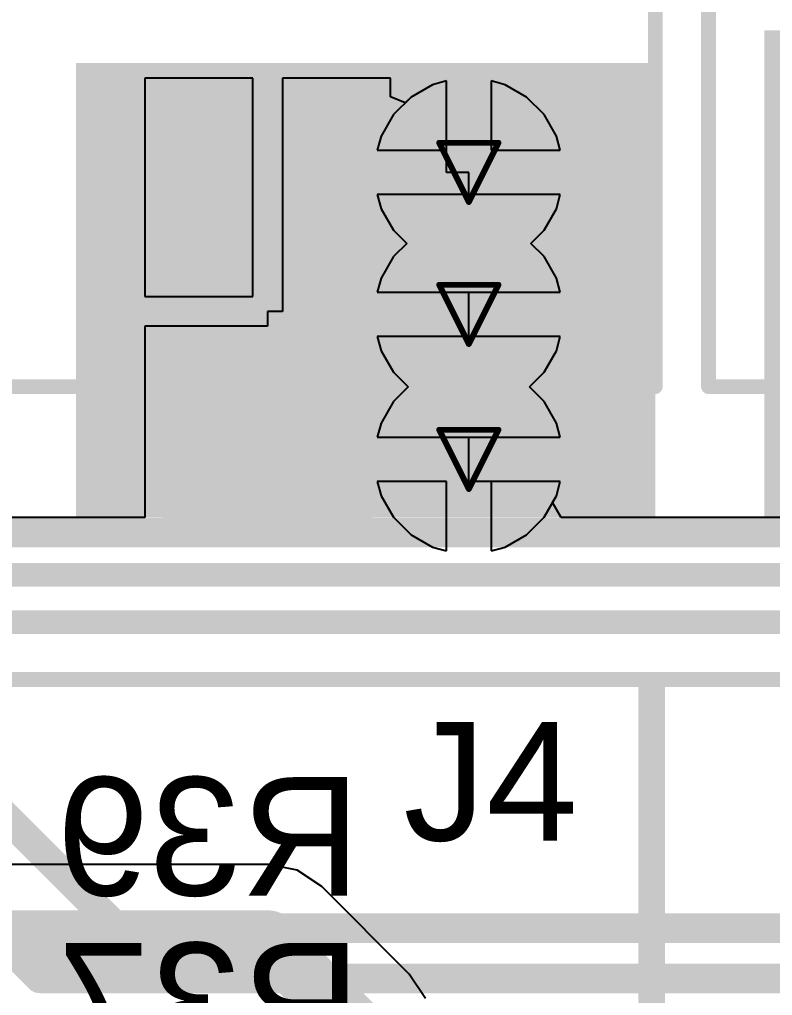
# Model space of a CAD drawing. Header units: inches. Extents: x -21 to 276, y -5 to 220.
# Drawn here: x 35.77 to 42.23, y 5.02 to 13.4 of the extents above; entities that cross this region are included whole.
import ezdxf

# ---------------------------------------------------------------- set-up
doc = ezdxf.new("R2010")
doc.units = ezdxf.units.IN
for name, color, linetype in [('Bottom Layer', 5, 'Continuous'), ('Bottom Overlay', 54, 'Continuous'), ('Bottom Solder', 6, 'Continuous'), ('Drill Drawing', 1, 'Continuous'), ('Ground', 16, 'Continuous'), ('Power + Signal', 76, 'Continuous'), ('Top Layer', 1, 'Continuous'), ('Top Overlay', 2, 'Continuous'), ('Top Paste', 8, 'Continuous'), ('Top Solder', 216, 'Continuous'), ('Via Holes', 16, 'Continuous')]:
    doc.layers.add(name, color=color, linetype=linetype)
doc.styles.add('Arial', font='', dxfattribs={"height": 0.2})
doc.styles.get('Arial').set_extended_font_data('Arial')

# ---------------------------------------------------------------- blocks, each defined once
blk = doc.blocks.new('DB128L_5_08_3P_BK_S_138')
at = {"layer": 'Top Overlay'}
for points in [[(-7.6708, -5.08, 0.127, 0.127, 0), (-7.6708, 5.1308, 0.127, 0.127, 0)], [(-7.6708, 5.1308, 0.127, 0.127, 0), (7.6708, 5.1308, 0.127, 0.127, 0)]]:
    blk.add_lwpolyline(points, format="xyseb", dxfattribs=at)
blk.add_lwpolyline([(-7.7025, 5.1308, 0.0635, 0.0635, 1), (-7.6391, 5.1308, 0.0635, 0.0635, 1)], format="xyseb", close=True, dxfattribs=at)
blk.add_lwpolyline([(-7.7025, 5.1308, 0.0635, 0.0635, 1), (-7.6391, 5.1308, 0.0635, 0.0635, 1)], format="xyseb", close=True, dxfattribs=at)
blk = doc.blocks.new('DB128L_5_08_3P_BK_S_139')
at = {"layer": 'Top Overlay'}
for points in [[(-7.6708, 5.1308, 0.127, 0.127, 0), (7.6708, 5.1308, 0.127, 0.127, 0)], [(7.6708, -5.08, 0.127, 0.127, 0), (7.6708, 5.1308, 0.127, 0.127, 0)]]:
    blk.add_lwpolyline(points, format="xyseb", dxfattribs=at)
blk.add_lwpolyline([(7.6391, 5.1308, 0.0635, 0.0635, 1), (7.7025, 5.1308, 0.0635, 0.0635, 1)], format="xyseb", close=True, dxfattribs=at)
blk.add_lwpolyline([(7.6391, 5.1308, 0.0635, 0.0635, 1), (7.7025, 5.1308, 0.0635, 0.0635, 1)], format="xyseb", close=True, dxfattribs=at)
blk = doc.blocks.new('RVT1H680M0607_215')
at = {"layer": 'Top Overlay'}
for points in [[(3.3452, -3.3274, 0.127, 0.127, 0), (3.3452, -1.1684, 0.127, 0.127, 0)], [(3.3452, -3.3274, 0.127, 0.127, 0), (-1.811, -3.3274, 0.127, 0.127, 0)]]:
    blk.add_lwpolyline(points, format="xyseb", dxfattribs=at)
blk.add_lwpolyline([(3.3135, -3.3274, 0.0635, 0.0635, 1), (3.377, -3.3274, 0.0635, 0.0635, 1)], format="xyseb", close=True, dxfattribs=at)
blk.add_lwpolyline([(3.3135, -3.3274, 0.0635, 0.0635, 1), (3.377, -3.3274, 0.0635, 0.0635, 1)], format="xyseb", close=True, dxfattribs=at)
blk = doc.blocks.new('RVT1H680M0607_216')
at = {"layer": 'Top Layer'}
blk.add_hatch(color=1, dxfattribs=at).paths.add_polyline_path([(0.95, 0.8), (4.45, 0.8), (4.45, -0.8), (0.95, -0.8)])
at = {"layer": 'Top Paste'}
blk.add_hatch(color=8, dxfattribs=at).paths.add_polyline_path([(0.95, 0.8), (4.45, 0.8), (4.45, -0.8), (0.95, -0.8)])
at = {"layer": 'Top Solder'}
blk.add_hatch(color=216, dxfattribs=at).paths.add_polyline_path([(0.8484, 0.9016), (4.5516, 0.9016), (4.5516, -0.9016), (0.8484, -0.9016)])
at = {"layer": 'Top Overlay'}
for points in [[(3.3452, 3.3274, 0.127, 0.127, 0), (-1.811, 3.3274, 0.127, 0.127, 0)], [(3.3452, 1.1684, 0.127, 0.127, 0), (3.3452, 3.3274, 0.127, 0.127, 0)], [(3.3452, -3.3274, 0.127, 0.127, 0), (3.3452, -1.1684, 0.127, 0.127, 0)]]:
    blk.add_lwpolyline(points, format="xyseb", dxfattribs=at)
for points in [[(3.3135, 3.3274, 0.0635, 0.0635, 1), (3.377, 3.3274, 0.0635, 0.0635, 1)], [(3.3135, 3.3274, 0.0635, 0.0635, 1), (3.377, 3.3274, 0.0635, 0.0635, 1)], [(3.3135, 1.1684, 0.0635, 0.0635, 1), (3.377, 1.1684, 0.0635, 0.0635, 1)], [(3.3135, -1.1684, 0.0635, 0.0635, 1), (3.377, -1.1684, 0.0635, 0.0635, 1)]]:
    blk.add_lwpolyline(points, format="xyseb", close=True, dxfattribs=at)

msp = doc.modelspace()

# ---------------------------------------------------------------- hatches: boundary and pattern name
at = {"layer": 'Bottom Layer'}
h = msp.add_hatch(color=5, dxfattribs=at)
edge = h.paths.add_edge_path()
edge.add_arc((39.6276, 12.0898), 0.3, 0, 360)
h = msp.add_hatch(color=5, dxfattribs=at)
edge = h.paths.add_edge_path()
edge.add_arc((39.6276, 10.8706), 0.3, 0, 360)
h = msp.add_hatch(color=5, dxfattribs=at)
edge = h.paths.add_edge_path()
edge.add_arc((39.6276, 9.626), 0.3, 0, 360)
at = {"layer": 'Bottom Solder'}
h = msp.add_hatch(color=6, dxfattribs=at)
edge = h.paths.add_edge_path()
edge.add_arc((39.6276, 12.0898), 0.4016, 0, 360)
h = msp.add_hatch(color=6, dxfattribs=at)
edge = h.paths.add_edge_path()
edge.add_arc((39.6276, 10.8706), 0.4016, 0, 360)
h = msp.add_hatch(color=6, dxfattribs=at)
edge = h.paths.add_edge_path()
edge.add_arc((39.6276, 9.626), 0.4016, 0, 360)
at = {"layer": 'Ground'}
h = msp.add_hatch(color=16, dxfattribs=at)
edge = h.paths.add_edge_path()
edge.add_arc((39.6276, 12.0898), 0.3, 0, 360)
h = msp.add_hatch(color=16, dxfattribs=at)
edge = h.paths.add_edge_path()
edge.add_arc((39.6276, 10.8706), 0.3, 0, 360)
h = msp.add_hatch(color=16, dxfattribs=at)
edge = h.paths.add_edge_path()
edge.add_arc((39.6276, 9.626), 0.3, 0, 360)
at = {"layer": 'Power + Signal'}
h = msp.add_hatch(color=76, dxfattribs=at)
edge = h.paths.add_edge_path()
edge.add_arc((39.6276, 12.0898), 0.3, 0, 360)
h = msp.add_hatch(color=76, dxfattribs=at)
edge = h.paths.add_edge_path()
edge.add_arc((39.6276, 10.8706), 0.3, 0, 360)
h = msp.add_hatch(color=76, dxfattribs=at)
edge = h.paths.add_edge_path()
edge.add_arc((39.6276, 9.626), 0.3, 0, 360)
at = {"layer": 'Top Layer'}
for points in [[(46.5074, 13.3096), (42.164, 13.3096), (42.164, 9.1281), (46.5074, 9.1281)], [(36.256, 9.1281), (41.2278, 9.1281), (41.2278, 13.0302), (36.256, 13.0302)]]:
    msp.add_hatch(color=1, dxfattribs=at).paths.add_polyline_path(points)
h = msp.add_hatch(color=1, dxfattribs=at)
edge = h.paths.add_edge_path()
edge.add_arc((39.6276, 12.0898), 0.3, 0, 360)
h = msp.add_hatch(color=1, dxfattribs=at)
edge = h.paths.add_edge_path()
edge.add_arc((39.6276, 10.8706), 0.3, 0, 360)
h = msp.add_hatch(color=1, dxfattribs=at)
edge = h.paths.add_edge_path()
edge.add_arc((39.6276, 9.626), 0.3, 0, 360)
at = {"layer": 'Top Solder'}
h = msp.add_hatch(color=216, dxfattribs=at)
edge = h.paths.add_edge_path()
edge.add_arc((39.6276, 12.0898), 0.4016, 0, 360)
h = msp.add_hatch(color=216, dxfattribs=at)
edge = h.paths.add_edge_path()
edge.add_arc((39.6276, 10.8706), 0.4016, 0, 360)
h = msp.add_hatch(color=216, dxfattribs=at)
edge = h.paths.add_edge_path()
edge.add_arc((39.6276, 9.626), 0.4016, 0, 360)
at = {"layer": 'Via Holes'}
h = msp.add_hatch(color=7, dxfattribs=at)
edge = h.paths.add_edge_path()
edge.add_arc((39.6276, 12.0898), 0.15, 0, 360)
h = msp.add_hatch(color=7, dxfattribs=at)
edge = h.paths.add_edge_path()
edge.add_arc((39.6276, 10.8706), 0.15, 0, 360)
h = msp.add_hatch(color=7, dxfattribs=at)
edge = h.paths.add_edge_path()
edge.add_arc((39.6276, 9.626), 0.15, 0, 360)

# ---------------------------------------------------------------- linework, layer by layer
at = {"layer": 'Bottom Layer'}
for p, q in [((39.3157, 12.8427), (39.1315, 12.7364)), ((39.4371, 12.8753), (39.3157, 12.8427)), ((39.4371, 12.2803), (39.4371, 12.8753)), ((39.9395, 12.8427), (39.8181, 12.8753)), ((39.8181, 12.8753), (39.8181, 12.2803)), ((40.1237, 12.7364), (39.9395, 12.8427)), ((39.1315, 12.7364), (38.981, 12.5859)), ((40.2741, 12.5859), (40.1237, 12.7364)), ((38.981, 12.5859), (38.8746, 12.4017)), ((40.3805, 12.4017), (40.2741, 12.5859)), ((38.8746, 12.4017), (38.8421, 12.2803)), ((40.413, 12.2803), (40.3805, 12.4017)), ((38.8421, 12.2803), (39.4371, 12.2803)), ((39.8181, 12.2803), (40.413, 12.2803)), ((40.413, 11.8993), (38.8421, 11.8993)), ((38.8421, 11.8993), (38.8746, 11.7779)), ((40.3805, 11.7779), (40.413, 11.8993)), ((38.8746, 11.7779), (38.981, 11.5937)), ((40.2741, 11.5937), (40.3805, 11.7779)), ((38.981, 11.5937), (39.0945, 11.4802)), ((40.1607, 11.4802), (40.2741, 11.5937)), ((39.0945, 11.4802), (38.981, 11.3667)), ((40.2741, 11.3667), (40.1607, 11.4802)), ((38.981, 11.3667), (38.8746, 11.1825)), ((40.3805, 11.1825), (40.2741, 11.3667)), ((38.8746, 11.1825), (38.8421, 11.0611)), ((40.413, 11.0611), (40.3805, 11.1825)), ((38.8421, 11.0611), (40.413, 11.0611)), ((40.413, 10.6801), (38.8421, 10.6801)), ((38.8421, 10.6801), (38.8746, 10.5587)), ((40.3805, 10.5587), (40.413, 10.6801)), ((38.8746, 10.5587), (38.981, 10.3745)), ((40.2741, 10.3745), (40.3805, 10.5587)), ((38.981, 10.3745), (39.1072, 10.2483)), ((40.148, 10.2483), (40.2741, 10.3745)), ((39.1072, 10.2483), (38.981, 10.1221)), ((40.2741, 10.1221), (40.148, 10.2483)), ((38.981, 10.1221), (38.8746, 9.9379)), ((40.3805, 9.9379), (40.2741, 10.1221)), ((38.8746, 9.9379), (38.8421, 9.8165)), ((40.413, 9.8165), (40.3805, 9.9379)), ((38.8421, 9.8165), (40.413, 9.8165)), ((39.4371, 9.4355), (38.8421, 9.4355)), ((38.8421, 9.4355), (38.8746, 9.3141)), ((39.4371, 8.8405), (39.4371, 9.4355)), ((40.413, 9.4355), (39.8181, 9.4355)), ((39.8181, 9.4355), (39.8181, 8.8405)), ((40.3805, 9.3141), (40.413, 9.4355)), ((38.8746, 9.3141), (38.981, 9.1299)), ((40.2741, 9.1299), (40.3805, 9.3141)), ((38.981, 9.1299), (39.1315, 8.9794)), ((40.1237, 8.9794), (40.2741, 9.1299)), ((39.1315, 8.9794), (39.3157, 8.8731)), ((39.9395, 8.8731), (40.1237, 8.9794)), ((39.3157, 8.8731), (39.4371, 8.8405)), ((39.8181, 8.8405), (39.9395, 8.8731)), ((37.9075, 6.1479), (35.4387, 6.1479)), ((38.1553, 6.0987), (37.9075, 6.1479)), ((38.3653, 5.9583), (38.1553, 6.0987)), ((39.1156, 5.208), (38.3653, 5.9583)), ((39.2559, 4.998), (39.1156, 5.208))]:
    msp.add_line(p, q, dxfattribs=at)
for points in [[(39.6276, 10.8706, 0.381, 0.381, 0), (39.6276, 12.0898, 0.381, 0.381, 0)], [(39.6276, 9.626, 0.381, 0.381, 0), (39.6276, 10.8706, 0.381, 0.381, 0)], [(34.7402, 5.5005, 0.508, 0.508, 0), (37.9075, 5.5005, 0.508, 0.508, 0)], [(37.9075, 5.5005, 0.508, 0.508, 0), (38.6578, 4.7502, 0.508, 0.508, 0)]]:
    msp.add_lwpolyline(points, format="xyseb", dxfattribs=at)
for points in [[(39.5323, 12.0898, 0.1905, 0.1905, 1), (39.7228, 12.0898, 0.1905, 0.1905, 1)], [(39.5323, 10.8706, 0.1905, 0.1905, 1), (39.7228, 10.8706, 0.1905, 0.1905, 1)], [(39.5323, 10.8706, 0.1905, 0.1905, 1), (39.7228, 10.8706, 0.1905, 0.1905, 1)], [(39.5323, 9.626, 0.1905, 0.1905, 1), (39.7228, 9.626, 0.1905, 0.1905, 1)], [(37.7805, 5.5005, 0.254, 0.254, 1), (38.0345, 5.5005, 0.254, 0.254, 1)], [(37.7805, 5.5005, 0.254, 0.254, 1), (38.0345, 5.5005, 0.254, 0.254, 1)]]:
    msp.add_lwpolyline(points, format="xyseb", close=True, dxfattribs=at)
at = {"layer": 'Drill Drawing'}
for points in [[(39.3736, 12.3438, 0.0508, 0.0508, 0), (39.8816, 12.3438, 0.0508, 0.0508, 0)], [(39.3736, 12.3438, 0.0508, 0.0508, 0), (39.6276, 11.8358, 0.0508, 0.0508, 0)], [(39.6276, 11.8358, 0.0508, 0.0508, 0), (39.8816, 12.3438, 0.0508, 0.0508, 0)], [(39.3736, 11.1246, 0.0508, 0.0508, 0), (39.8816, 11.1246, 0.0508, 0.0508, 0)], [(39.3736, 11.1246, 0.0508, 0.0508, 0), (39.6276, 10.6166, 0.0508, 0.0508, 0)], [(39.6276, 10.6166, 0.0508, 0.0508, 0), (39.8816, 11.1246, 0.0508, 0.0508, 0)], [(39.3736, 9.88, 0.0508, 0.0508, 0), (39.8816, 9.88, 0.0508, 0.0508, 0)], [(39.3736, 9.88, 0.0508, 0.0508, 0), (39.6276, 9.372, 0.0508, 0.0508, 0)], [(39.6276, 9.372, 0.0508, 0.0508, 0), (39.8816, 9.88, 0.0508, 0.0508, 0)]]:
    msp.add_lwpolyline(points, format="xyseb", dxfattribs=at)
for points in [[(39.3609, 12.3438, 0.0254, 0.0254, 1), (39.3863, 12.3438, 0.0254, 0.0254, 1)], [(39.3609, 12.3438, 0.0254, 0.0254, 1), (39.3863, 12.3438, 0.0254, 0.0254, 1)], [(39.8689, 12.3438, 0.0254, 0.0254, 1), (39.8943, 12.3438, 0.0254, 0.0254, 1)], [(39.8689, 12.3438, 0.0254, 0.0254, 1), (39.8943, 12.3438, 0.0254, 0.0254, 1)], [(39.6149, 11.8358, 0.0254, 0.0254, 1), (39.6403, 11.8358, 0.0254, 0.0254, 1)], [(39.6149, 11.8358, 0.0254, 0.0254, 1), (39.6403, 11.8358, 0.0254, 0.0254, 1)], [(39.3609, 11.1246, 0.0254, 0.0254, 1), (39.3863, 11.1246, 0.0254, 0.0254, 1)], [(39.3609, 11.1246, 0.0254, 0.0254, 1), (39.3863, 11.1246, 0.0254, 0.0254, 1)], [(39.8689, 11.1246, 0.0254, 0.0254, 1), (39.8943, 11.1246, 0.0254, 0.0254, 1)], [(39.8689, 11.1246, 0.0254, 0.0254, 1), (39.8943, 11.1246, 0.0254, 0.0254, 1)], [(39.6149, 10.6166, 0.0254, 0.0254, 1), (39.6403, 10.6166, 0.0254, 0.0254, 1)], [(39.6149, 10.6166, 0.0254, 0.0254, 1), (39.6403, 10.6166, 0.0254, 0.0254, 1)], [(39.3609, 9.88, 0.0254, 0.0254, 1), (39.3863, 9.88, 0.0254, 0.0254, 1)], [(39.3609, 9.88, 0.0254, 0.0254, 1), (39.3863, 9.88, 0.0254, 0.0254, 1)], [(39.8689, 9.88, 0.0254, 0.0254, 1), (39.8943, 9.88, 0.0254, 0.0254, 1)], [(39.8689, 9.88, 0.0254, 0.0254, 1), (39.8943, 9.88, 0.0254, 0.0254, 1)], [(39.6149, 9.372, 0.0254, 0.0254, 1), (39.6403, 9.372, 0.0254, 0.0254, 1)], [(39.6149, 9.372, 0.0254, 0.0254, 1), (39.6403, 9.372, 0.0254, 0.0254, 1)]]:
    msp.add_lwpolyline(points, format="xyseb", close=True, dxfattribs=at)
at = {"layer": 'Ground'}
for p, q in [((39.3157, 12.8427), (39.1315, 12.7364)), ((39.4371, 12.8753), (39.3157, 12.8427)), ((39.4371, 12.2803), (39.4371, 12.8753)), ((39.9395, 12.8427), (39.8181, 12.8753)), ((39.8181, 12.8753), (39.8181, 12.2803)), ((40.1237, 12.7364), (39.9395, 12.8427)), ((39.1315, 12.7364), (38.981, 12.5859)), ((40.2741, 12.5859), (40.1237, 12.7364)), ((38.981, 12.5859), (38.8746, 12.4017)), ((40.3805, 12.4017), (40.2741, 12.5859)), ((38.8746, 12.4017), (38.8421, 12.2803)), ((40.413, 12.2803), (40.3805, 12.4017)), ((38.8421, 12.2803), (39.4371, 12.2803)), ((39.8181, 12.2803), (40.413, 12.2803)), ((40.413, 11.8993), (38.8421, 11.8993)), ((38.8421, 11.8993), (38.8746, 11.7779)), ((40.3805, 11.7779), (40.413, 11.8993)), ((38.8746, 11.7779), (38.981, 11.5937)), ((40.2741, 11.5937), (40.3805, 11.7779)), ((38.981, 11.5937), (39.0945, 11.4802)), ((40.1607, 11.4802), (40.2741, 11.5937)), ((39.0945, 11.4802), (38.981, 11.3667)), ((40.2741, 11.3667), (40.1607, 11.4802)), ((38.981, 11.3667), (38.8746, 11.1825)), ((40.3805, 11.1825), (40.2741, 11.3667)), ((38.8746, 11.1825), (38.8421, 11.0611)), ((40.413, 11.0611), (40.3805, 11.1825)), ((38.8421, 11.0611), (40.413, 11.0611)), ((40.413, 10.6801), (38.8421, 10.6801)), ((38.8421, 10.6801), (38.8746, 10.5587)), ((40.3805, 10.5587), (40.413, 10.6801)), ((38.8746, 10.5587), (38.981, 10.3745)), ((40.2741, 10.3745), (40.3805, 10.5587)), ((38.981, 10.3745), (39.1072, 10.2483)), ((40.148, 10.2483), (40.2741, 10.3745)), ((39.1072, 10.2483), (38.981, 10.1221)), ((40.2741, 10.1221), (40.148, 10.2483)), ((38.981, 10.1221), (38.8746, 9.9379)), ((40.3805, 9.9379), (40.2741, 10.1221)), ((38.8746, 9.9379), (38.8421, 9.8165)), ((40.413, 9.8165), (40.3805, 9.9379)), ((38.8421, 9.8165), (40.413, 9.8165)), ((39.4371, 9.4355), (38.8421, 9.4355)), ((38.8421, 9.4355), (38.8746, 9.3141)), ((39.4371, 8.8405), (39.4371, 9.4355)), ((40.413, 9.4355), (39.8181, 9.4355)), ((39.8181, 9.4355), (39.8181, 8.8405)), ((40.3805, 9.3141), (40.413, 9.4355)), ((38.8746, 9.3141), (38.981, 9.1299)), ((40.2741, 9.1299), (40.3805, 9.3141)), ((38.981, 9.1299), (39.1315, 8.9794)), ((40.1237, 8.9794), (40.2741, 9.1299)), ((39.1315, 8.9794), (39.3157, 8.8731)), ((39.9395, 8.8731), (40.1237, 8.9794)), ((39.3157, 8.8731), (39.4371, 8.8405)), ((39.8181, 8.8405), (39.9395, 8.8731))]:
    msp.add_line(p, q, dxfattribs=at)
at = {"layer": 'Power + Signal'}
for p, q in [((39.3157, 12.8427), (39.1315, 12.7364)), ((39.4371, 12.8753), (39.3157, 12.8427)), ((39.4371, 12.2803), (39.4371, 12.8753)), ((39.9395, 12.8427), (39.8181, 12.8753)), ((39.8181, 12.8753), (39.8181, 12.2803)), ((40.1237, 12.7364), (39.9395, 12.8427)), ((39.1315, 12.7364), (38.981, 12.5859)), ((40.2741, 12.5859), (40.1237, 12.7364)), ((38.981, 12.5859), (38.8746, 12.4017)), ((40.3805, 12.4017), (40.2741, 12.5859)), ((38.8746, 12.4017), (38.8421, 12.2803)), ((40.413, 12.2803), (40.3805, 12.4017)), ((38.8421, 12.2803), (39.4371, 12.2803)), ((39.8181, 12.2803), (40.413, 12.2803)), ((40.413, 11.8993), (38.8421, 11.8993)), ((38.8421, 11.8993), (38.8746, 11.7779)), ((40.3805, 11.7779), (40.413, 11.8993)), ((38.8746, 11.7779), (38.981, 11.5937)), ((40.2741, 11.5937), (40.3805, 11.7779)), ((38.981, 11.5937), (39.0945, 11.4802)), ((40.1607, 11.4802), (40.2741, 11.5937)), ((39.0945, 11.4802), (38.981, 11.3667)), ((40.2741, 11.3667), (40.1607, 11.4802)), ((38.981, 11.3667), (38.8746, 11.1825)), ((40.3805, 11.1825), (40.2741, 11.3667)), ((38.8746, 11.1825), (38.8421, 11.0611)), ((40.413, 11.0611), (40.3805, 11.1825)), ((38.8421, 11.0611), (40.413, 11.0611)), ((40.413, 10.6801), (38.8421, 10.6801)), ((38.8421, 10.6801), (38.8746, 10.5587)), ((40.3805, 10.5587), (40.413, 10.6801)), ((38.8746, 10.5587), (38.981, 10.3745)), ((40.2741, 10.3745), (40.3805, 10.5587)), ((38.981, 10.3745), (39.1072, 10.2483)), ((40.148, 10.2483), (40.2741, 10.3745)), ((39.1072, 10.2483), (38.981, 10.1221)), ((40.2741, 10.1221), (40.148, 10.2483)), ((38.981, 10.1221), (38.8746, 9.9379)), ((40.3805, 9.9379), (40.2741, 10.1221)), ((38.8746, 9.9379), (38.8421, 9.8165)), ((40.413, 9.8165), (40.3805, 9.9379)), ((38.8421, 9.8165), (40.413, 9.8165)), ((39.4371, 9.4355), (38.8421, 9.4355)), ((38.8421, 9.4355), (38.8746, 9.3141)), ((39.4371, 8.8405), (39.4371, 9.4355)), ((40.413, 9.4355), (39.8181, 9.4355)), ((39.8181, 9.4355), (39.8181, 8.8405)), ((40.3805, 9.3141), (40.413, 9.4355)), ((38.8746, 9.3141), (38.981, 9.1299)), ((40.2741, 9.1299), (40.3805, 9.3141)), ((38.981, 9.1299), (39.1315, 8.9794)), ((40.1237, 8.9794), (40.2741, 9.1299)), ((39.1315, 8.9794), (39.3157, 8.8731)), ((39.9395, 8.8731), (40.1237, 8.9794)), ((39.3157, 8.8731), (39.4371, 8.8405)), ((39.8181, 8.8405), (39.9395, 8.8731))]:
    msp.add_line(p, q, dxfattribs=at)
at = {"layer": 'Top Layer'}
for p, q in [((37.7734, 12.9), (36.8464, 12.9)), ((36.8464, 12.9), (36.8464, 11.023)), ((37.7734, 11.023), (37.7734, 12.9)), ((38.9544, 12.9), (38.0274, 12.9)), ((38.0274, 12.9), (38.0274, 10.896)), ((38.9544, 12.7389), (38.9544, 12.9)), ((39.3157, 12.8427), (39.1315, 12.7364)), ((39.4371, 12.8753), (39.3157, 12.8427)), ((39.4371, 12.0898), (39.4371, 12.8753)), ((39.9395, 12.8427), (39.8181, 12.8753)), ((39.8181, 12.8753), (39.8181, 12.2803)), ((40.1237, 12.7364), (39.9395, 12.8427)), ((39.0814, 12.6863), (38.9544, 12.7389)), ((39.1315, 12.7364), (39.0814, 12.6863)), ((40.2741, 12.5859), (40.1237, 12.7364)), ((40.3805, 12.4017), (40.2741, 12.5859)), ((40.413, 12.2803), (40.3805, 12.4017)), ((39.8181, 12.2803), (40.413, 12.2803)), ((39.6276, 12.0898), (39.4371, 12.0898)), ((39.6276, 11.8993), (39.6276, 12.0898)), ((40.413, 11.8993), (39.6276, 11.8993)), ((40.3805, 11.7779), (40.413, 11.8993)), ((40.2741, 11.5937), (40.3805, 11.7779)), ((40.1607, 11.4802), (40.2741, 11.5937)), ((40.2741, 11.3667), (40.1607, 11.4802)), ((40.3805, 11.1825), (40.2741, 11.3667)), ((40.413, 11.0611), (40.3805, 11.1825)), ((39.6276, 10.6801), (39.6276, 11.0611)), ((39.6276, 11.0611), (40.413, 11.0611)), ((36.8464, 11.023), (37.7734, 11.023)), ((38.0274, 10.896), (37.9004, 10.896)), ((37.9004, 10.896), (37.9004, 10.769)), ((37.9004, 10.769), (36.8464, 10.769)), ((36.8464, 10.769), (36.8464, 9.1281)), ((40.413, 10.6801), (39.6276, 10.6801)), ((40.3805, 10.5587), (40.413, 10.6801)), ((40.2741, 10.3745), (40.3805, 10.5587)), ((40.148, 10.2483), (40.2741, 10.3745)), ((40.2741, 10.1221), (40.148, 10.2483)), ((40.3805, 9.9379), (40.2741, 10.1221)), ((40.413, 9.8165), (40.3805, 9.9379)), ((39.6276, 9.4355), (39.6276, 9.8165)), ((39.6276, 9.8165), (40.413, 9.8165)), ((40.413, 9.4355), (39.6276, 9.4355)), ((40.3805, 9.3141), (40.413, 9.4355)), ((40.3464, 9.2551), (40.3805, 9.3141)), ((40.4197, 9.1281), (40.3464, 9.2551)), ((36.8464, 9.1281), (33.2569, 9.1281)), ((42.6846, 9.1281), (40.4197, 9.1281))]:
    msp.add_line(p, q, dxfattribs=at)
for points in [[(27.9071, 8.636, 0.2032, 0.2032, 0), (58.3079, 8.636, 0.2032, 0.2032, 0)], [(28.0754, 8.2296, 0.2032, 0.2032, 0), (58.4762, 8.2296, 0.2032, 0.2032, 0)], [(33.6424, 7.4727, 0.254, 0.254, 0), (35.9443, 5.1708, 0.254, 0.254, 0)], [(34.7402, 7.4727, 0.254, 0.254, 0), (36.6102, 5.6026, 0.254, 0.254, 0)], [(36.6102, 5.6026, 0.254, 0.254, 0), (56.5529, 5.6026, 0.254, 0.254, 0)], [(35.9443, 5.1708, 0.254, 0.254, 0), (58.4642, 5.1708, 0.254, 0.254, 0)]]:
    msp.add_lwpolyline(points, format="xyseb", dxfattribs=at)
for points in [[(36.5467, 5.6026, 0.127, 0.127, 1), (36.6737, 5.6026, 0.127, 0.127, 1)], [(36.5467, 5.6026, 0.127, 0.127, 1), (36.6737, 5.6026, 0.127, 0.127, 1)], [(35.8808, 5.1708, 0.127, 0.127, 1), (36.0078, 5.1708, 0.127, 0.127, 1)], [(35.8808, 5.1708, 0.127, 0.127, 1), (36.0078, 5.1708, 0.127, 0.127, 1)]]:
    msp.add_lwpolyline(points, format="xyseb", close=True, dxfattribs=at)
at = {"layer": 'Top Overlay'}
msp.add_lwpolyline([(32.5337, 8.9992, 0.254, 0.254, 0), (53.784, 8.9992, 0.254, 0.254, 0)], format="xyseb", dxfattribs=at)

# ---------------------------------------------------------------- block references
at = {"rotation": 270}
for name, p in [('RVT1H680M0607_216', (37.9004, 13.596)), ('RVT1H680M0607_215', (45.0124, 13.596))]:
    msp.add_blockref(name, p, dxfattribs=at)
for name, p in [('DB128L_5_08_3P_BK_S_139', (33.5778, 2.6054)), ('DB128L_5_08_3P_BK_S_138', (48.8178, 2.6054))]:
    msp.add_blockref(name, p)

# ---------------------------------------------------------------- texts
at = {"layer": 'Bottom Overlay', "style": 'Arial', "text_generation_flag": 2}
for s, p in [('R39', (38.6976, 5.8822)), ('R37', (38.7024, 4.4598))]:
    msp.add_text(s, height=1.016, dxfattribs=at).set_placement(p)
at = {"layer": 'Top Overlay', "style": 'Arial'}
msp.add_text('J4', height=1.016, dxfattribs=at).set_placement((39.0659, 6.3543))

doc.saveas('drawing.dxf')
